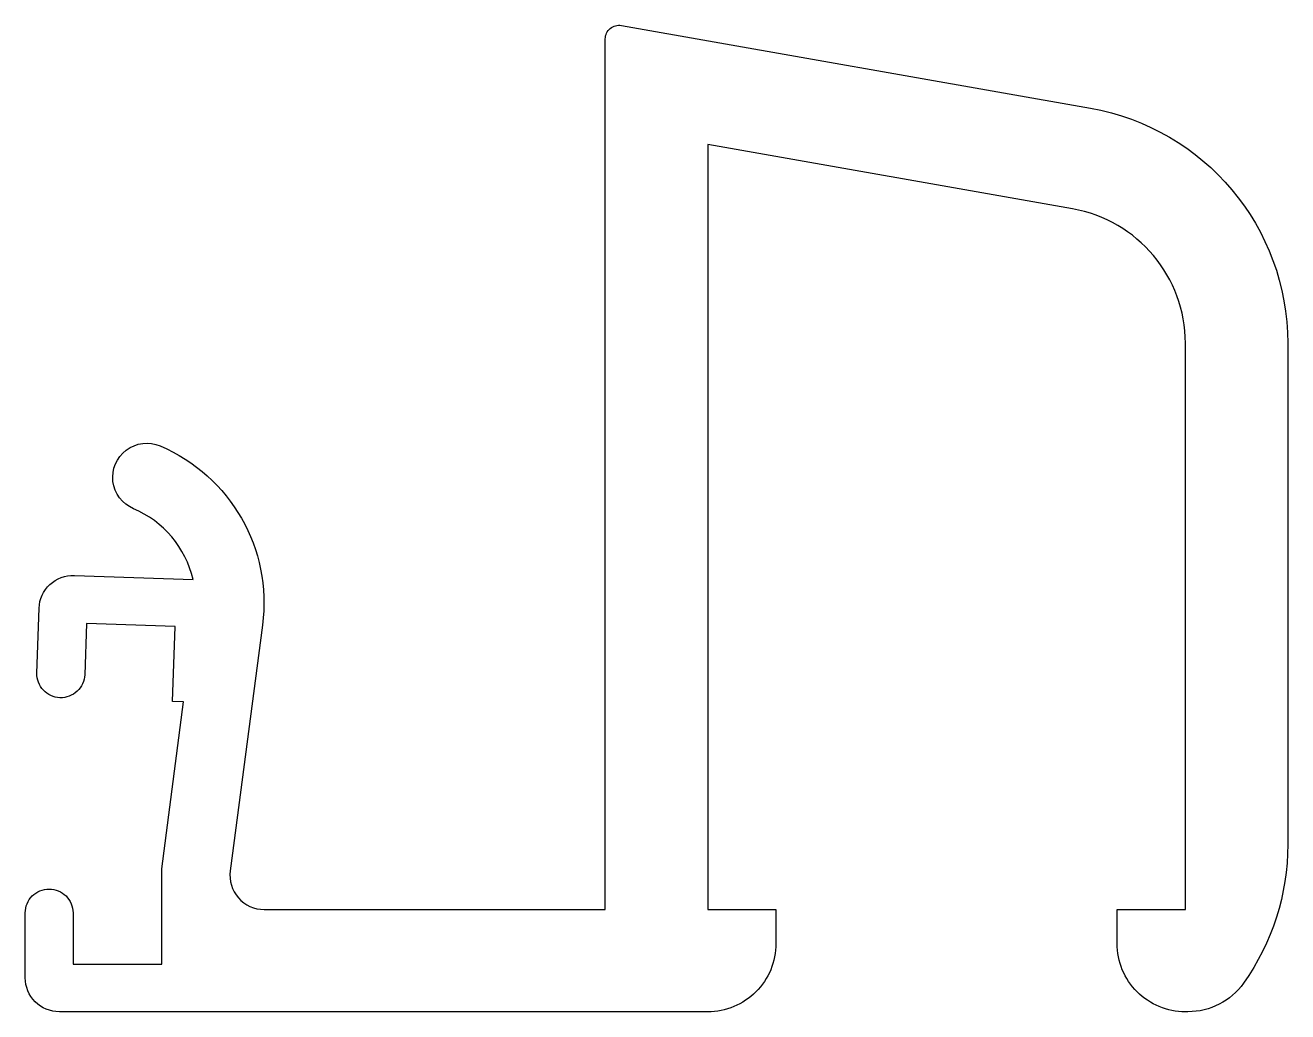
# Model space of a CAD drawing. Extents: x 1424.6 to 1443.1, y 0.7 to 15.2.
import ezdxf

# ---------------------------------------------------------------- set-up
doc = ezdxf.new("R2010")
doc.units = 0
doc.header["$LTSCALE"] = 15
doc.layers.get('0').update_dxf_attribs({"linetype": 'CONTINUOUS'})

msp = doc.modelspace()

# ---------------------------------------------------------------- linework, layer by layer
msp.add_lwpolyline([(1424.968, 2.491, -0.414214), (1425.318, 2.141), (1425.318, 1.391), (1426.618, 1.391), (1426.618, 2.789), (1426.939, 5.234), (1426.776, 5.239), (1426.813, 6.338), (1425.514, 6.382), (1425.489, 5.633, -0.414302), (1425.127, 5.295, -0.4143), (1424.789, 5.656), (1424.821, 6.606, -0.414268), (1425.338, 7.089), (1427.077, 7.03, 0.238679), (1426.204, 8.066, -1.000068), (1426.595, 8.986, -0.336639), (1428.095, 6.361), (1427.622, 2.757, 0.452962), (1428.118, 2.191), (1433.118, 2.191), (1433.118, 14.953, -0.466308), (1433.353, 15.15), (1440.226, 13.938, -0.363971), (1443.118, 10.491), (1443.118, 3.141, -0.155865), (1442.47, 1.112, -0.242676), (1441.655, 0.691), (1441.618, 0.691, -0.414214), (1440.618, 1.691), (1440.618, 2.191), (1441.618, 2.191), (1441.618, 10.491, 0.363971), (1439.965, 12.461), (1434.618, 13.404), (1434.618, 2.191), (1435.618, 2.191), (1435.618, 1.691, -0.414214), (1434.618, 0.691), (1433.118, 0.691), (1425.118, 0.691, -0.414214), (1424.618, 1.191), (1424.618, 2.141, -0.414214), (1424.968, 2.491)], format="xyb")

doc.saveas('drawing.dxf')
